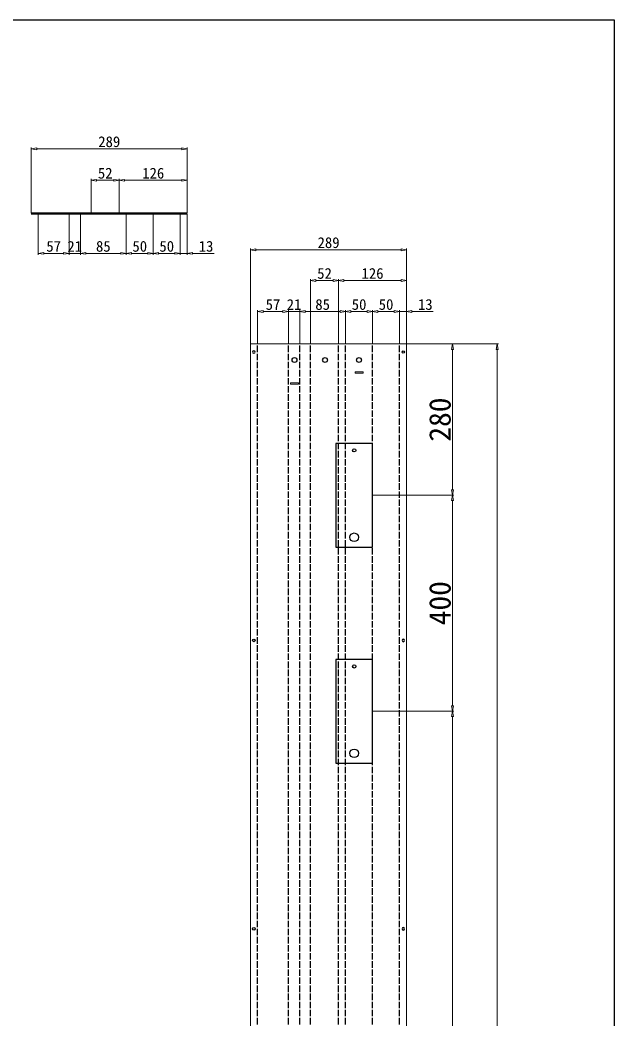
# Model space of a CAD drawing. Header units: millimetres. Extents: x -5145 to -179, y -6707 to -2962.
# Drawn here: x -4146 to -3045, y -4812 to -2962 of the extents above; entities that cross this region are included whole.
import ezdxf

# ---------------------------------------------------------------- set-up
doc = ezdxf.new("R2010")
doc.units = ezdxf.units.MM
doc.linetypes.add('ACAD_ISO02W100', pattern=[15, 12, -3])
for name, color, linetype in [('Cutting', 7, 'Continuous'), ('标注层', 7, 'Continuous'), ('绘图层', 7, 'Continuous')]:
    doc.layers.add(name, color=color, linetype=linetype)
doc.styles.get("Standard").update_dxf_attribs({"font": ''})
doc.styles.add('宋体', font='')
doc.styles.get('Standard').set_extended_font_data('SimSun')
doc.styles.get('宋体').set_extended_font_data('SimSun')
doc.dimstyles.new('ISO-25$0', dxfattribs={"dimtxt": 20, "dimasz": 10, "dimexe": 2.5, "dimexo": 0, "dimgap": 3.049991, "dimtad": 1, "dimdec": 1, "dimrnd": 0.001, "dimdsep": 46, "dimtxsty": 'Standard', "dimblk": 'CLOSEDBLANK', "dimcen": 0, "dimclrd": 4, "dimclre": 4, "dimclrt": 4, "dimazin": 3, "dimtm": 1e-09, "dimtfac": 0.707107, "dimtdec": 1, "dimtmove": 0, "dimatfit": 0, "dimldrblk": 'CLOSEDBLANK', "dimfxl": 1, "dimfrac": 2, "dimtolj": 1, "dimlwd": 9, "dimlwe": 9, "dimarcsym": 0})

# ---------------------------------------------------------------- blocks, each defined once
blk = doc.blocks.new('_ClosedBlank')
at = {"color": 0, "linetype": 'ByBlock', "lineweight": -2}
for p, q in [((-1, 0.17), (0, 0)), ((-1, 0.17), (-1, -0.17)), ((0, 0), (-1, -0.17))]:
    blk.add_line(p, q, dxfattribs=at)
blk = doc.blocks.new('*D47')
at = {"layer": 'Defpoints', "color": 0, "transparency": 16777216}
for p in [(-3836.1, -3200.5), (-4125.1, -3319.7), (-3836.1, -3319.7)]:
    blk.add_point(p, dxfattribs=at)
at = {"layer": '绘图层', "color": 4, "lineweight": 9, "transparency": 16777216}
for p, q in [((-4125.1, -3319.7), (-4125.1, -3198)), ((-3836.1, -3319.7), (-3836.1, -3198)), ((-4115.1, -3200.5), (-3846.1, -3200.5))]:
    blk.add_line(p, q, dxfattribs=at)
at = {"layer": '绘图层', "color": 4, "lineweight": 9, "transparency": 16777216, "xscale": 10, "yscale": 10, "zscale": 10, "rotation": 180}
blk.add_blockref('_ClosedBlank', (-4125.1, -3200.5), dxfattribs=at)
at = {"layer": '绘图层', "color": 4, "lineweight": 9, "transparency": 16777216, "xscale": 10, "yscale": 10, "zscale": 10}
blk.add_blockref('_ClosedBlank', (-3836.1, -3200.5), dxfattribs=at)
at = {"layer": '绘图层', "color": 7, "transparency": 16777216, "insert": (-3980.6, -3187.5), "char_height": 20, "attachment_point": 5}
blk.add_mtext('\\A1;289', dxfattribs=at)
blk = doc.blocks.new('*D48')
at = {"layer": 'Defpoints', "color": 0, "transparency": 16777216}
for p in [(-3836.1, -3258.8), (-3962.1, -3320.7), (-3836.1, -3319.7)]:
    blk.add_point(p, dxfattribs=at)
at = {"layer": '绘图层', "color": 4, "lineweight": 9, "transparency": 16777216}
for p, q in [((-3962.1, -3320.7), (-3962.1, -3256.3)), ((-3952.1, -3258.8), (-3846.1, -3258.8)), ((-3836.1, -3319.7), (-3836.1, -3256.3))]:
    blk.add_line(p, q, dxfattribs=at)
at = {"layer": '绘图层', "color": 4, "lineweight": 9, "transparency": 16777216, "xscale": 10, "yscale": 10, "zscale": 10, "rotation": 180}
blk.add_blockref('_ClosedBlank', (-3962.1, -3258.8), dxfattribs=at)
at = {"layer": '绘图层', "color": 4, "lineweight": 9, "transparency": 16777216, "xscale": 10, "yscale": 10, "zscale": 10}
blk.add_blockref('_ClosedBlank', (-3836.1, -3258.8), dxfattribs=at)
at = {"layer": '绘图层', "color": 7, "transparency": 16777216, "insert": (-3899.1, -3245.8), "char_height": 20, "attachment_point": 5}
blk.add_mtext('\\A1;126', dxfattribs=at)
blk = doc.blocks.new('*D49')
at = {"layer": 'Defpoints', "color": 0, "transparency": 16777216}
for p in [(-4014.1, -3258.8), (-4014.1, -3320.7), (-3962.1, -3320.7)]:
    blk.add_point(p, dxfattribs=at)
at = {"layer": '绘图层', "color": 4, "lineweight": 9, "transparency": 16777216}
for p, q in [((-4014.1, -3320.7), (-4014.1, -3256.3)), ((-3972.1, -3258.8), (-4004.1, -3258.8)), ((-3962.1, -3320.7), (-3962.1, -3256.3))]:
    blk.add_line(p, q, dxfattribs=at)
at = {"layer": '绘图层', "color": 4, "lineweight": 9, "transparency": 16777216, "xscale": 10, "yscale": 10, "zscale": 10, "rotation": 180}
blk.add_blockref('_ClosedBlank', (-4014.1, -3258.8), dxfattribs=at)
at = {"layer": '绘图层', "color": 4, "lineweight": 9, "transparency": 16777216, "xscale": 10, "yscale": 10, "zscale": 10}
blk.add_blockref('_ClosedBlank', (-3962.1, -3258.8), dxfattribs=at)
at = {"layer": '绘图层', "color": 7, "transparency": 16777216, "insert": (-3988.1, -3245.8), "char_height": 20, "attachment_point": 5}
blk.add_mtext('\\A1;52', dxfattribs=at)
blk = doc.blocks.new('*D50')
at = {"layer": 'Defpoints', "color": 0, "transparency": 16777216}
for p in [(-3849.1, -3320.7), (-3836.1, -3321.7), (-3836.1, -3394.2)]:
    blk.add_point(p, dxfattribs=at)
at = {"layer": '绘图层', "color": 4, "lineweight": 9, "transparency": 16777216}
for p, q in [((-3849.1, -3320.7), (-3849.1, -3396.7)), ((-3836.1, -3321.7), (-3836.1, -3396.7)), ((-3859.1, -3394.2), (-3869.1, -3394.2)), ((-3849.1, -3394.2), (-3836.1, -3394.2)), ((-3826.1, -3394.2), (-3786.4, -3394.2))]:
    blk.add_line(p, q, dxfattribs=at)
at = {"layer": '绘图层', "color": 4, "lineweight": 9, "transparency": 16777216, "xscale": 10, "yscale": 10, "zscale": 10}
blk.add_blockref('_ClosedBlank', (-3849.1, -3394.2), dxfattribs=at)
at = {"layer": '绘图层', "color": 4, "lineweight": 9, "transparency": 16777216, "xscale": 10, "yscale": 10, "zscale": 10, "rotation": 180}
blk.add_blockref('_ClosedBlank', (-3836.1, -3394.2), dxfattribs=at)
at = {"layer": '绘图层', "color": 7, "transparency": 16777216, "insert": (-3801.2, -3381.2), "char_height": 20, "attachment_point": 5}
blk.add_mtext('\\A1;13', dxfattribs=at)
blk = doc.blocks.new('*D51')
at = {"layer": 'Defpoints', "color": 0, "transparency": 16777216}
for p in [(-3899.1, -3320.7), (-3849.1, -3320.7), (-3899.1, -3394.2)]:
    blk.add_point(p, dxfattribs=at)
at = {"layer": '绘图层', "color": 4, "lineweight": 9, "transparency": 16777216}
for p, q in [((-3899.1, -3320.7), (-3899.1, -3396.7)), ((-3849.1, -3320.7), (-3849.1, -3396.7)), ((-3859.1, -3394.2), (-3889.1, -3394.2))]:
    blk.add_line(p, q, dxfattribs=at)
at = {"layer": '绘图层', "color": 4, "lineweight": 9, "transparency": 16777216, "xscale": 10, "yscale": 10, "zscale": 10, "rotation": 180}
blk.add_blockref('_ClosedBlank', (-3899.1, -3394.2), dxfattribs=at)
at = {"layer": '绘图层', "color": 4, "lineweight": 9, "transparency": 16777216, "xscale": 10, "yscale": 10, "zscale": 10}
blk.add_blockref('_ClosedBlank', (-3849.1, -3394.2), dxfattribs=at)
at = {"layer": '绘图层', "color": 7, "transparency": 16777216, "insert": (-3874.1, -3381.2), "char_height": 20, "attachment_point": 5}
blk.add_mtext('\\A1;50', dxfattribs=at)
blk = doc.blocks.new('*D52')
at = {"layer": 'Defpoints', "color": 0, "transparency": 16777216}
for p in [(-3949.1, -3320.7), (-3899.1, -3320.7), (-3949.1, -3394.2)]:
    blk.add_point(p, dxfattribs=at)
at = {"layer": '绘图层', "color": 4, "lineweight": 9, "transparency": 16777216}
for p, q in [((-3949.1, -3320.7), (-3949.1, -3396.7)), ((-3899.1, -3320.7), (-3899.1, -3396.7)), ((-3909.1, -3394.2), (-3939.1, -3394.2))]:
    blk.add_line(p, q, dxfattribs=at)
at = {"layer": '绘图层', "color": 4, "lineweight": 9, "transparency": 16777216, "xscale": 10, "yscale": 10, "zscale": 10, "rotation": 180}
blk.add_blockref('_ClosedBlank', (-3949.1, -3394.2), dxfattribs=at)
at = {"layer": '绘图层', "color": 4, "lineweight": 9, "transparency": 16777216, "xscale": 10, "yscale": 10, "zscale": 10}
blk.add_blockref('_ClosedBlank', (-3899.1, -3394.2), dxfattribs=at)
at = {"layer": '绘图层', "color": 7, "transparency": 16777216, "insert": (-3924.1, -3381.2), "char_height": 20, "attachment_point": 5}
blk.add_mtext('\\A1;50', dxfattribs=at)
blk = doc.blocks.new('*D53')
at = {"layer": 'Defpoints', "color": 0, "transparency": 16777216}
for p in [(-4034.1, -3320.7), (-3949.1, -3320.7), (-4034.1, -3394.2)]:
    blk.add_point(p, dxfattribs=at)
at = {"layer": '绘图层', "color": 4, "lineweight": 9, "transparency": 16777216}
for p, q in [((-4034.1, -3320.7), (-4034.1, -3396.7)), ((-3949.1, -3320.7), (-3949.1, -3396.7)), ((-3959.1, -3394.2), (-4024.1, -3394.2))]:
    blk.add_line(p, q, dxfattribs=at)
at = {"layer": '绘图层', "color": 4, "lineweight": 9, "transparency": 16777216, "xscale": 10, "yscale": 10, "zscale": 10, "rotation": 180}
blk.add_blockref('_ClosedBlank', (-4034.1, -3394.2), dxfattribs=at)
at = {"layer": '绘图层', "color": 4, "lineweight": 9, "transparency": 16777216, "xscale": 10, "yscale": 10, "zscale": 10}
blk.add_blockref('_ClosedBlank', (-3949.1, -3394.2), dxfattribs=at)
at = {"layer": '绘图层', "color": 7, "transparency": 16777216, "insert": (-3991.6, -3381.2), "char_height": 20, "attachment_point": 5}
blk.add_mtext('\\A1;85', dxfattribs=at)
blk = doc.blocks.new('*D54')
at = {"layer": 'Defpoints', "color": 0, "transparency": 16777216}
for p in [(-4055.1, -3320.7), (-4034.1, -3320.7), (-4055.1, -3394.2)]:
    blk.add_point(p, dxfattribs=at)
at = {"layer": '绘图层', "color": 4, "lineweight": 9, "transparency": 16777216}
for p, q in [((-4055.1, -3320.7), (-4055.1, -3396.7)), ((-4034.1, -3320.7), (-4034.1, -3396.7)), ((-4065.1, -3394.2), (-4075.1, -3394.2)), ((-4034.1, -3394.2), (-4055.1, -3394.2)), ((-4024.1, -3394.2), (-4014.1, -3394.2))]:
    blk.add_line(p, q, dxfattribs=at)
at = {"layer": '绘图层', "color": 4, "lineweight": 9, "transparency": 16777216, "xscale": 10, "yscale": 10, "zscale": 10}
blk.add_blockref('_ClosedBlank', (-4055.1, -3394.2), dxfattribs=at)
at = {"layer": '绘图层', "color": 4, "lineweight": 9, "transparency": 16777216, "xscale": 10, "yscale": 10, "zscale": 10, "rotation": 180}
blk.add_blockref('_ClosedBlank', (-4034.1, -3394.2), dxfattribs=at)
at = {"layer": '绘图层', "color": 7, "transparency": 16777216, "insert": (-4044.6, -3381.2), "char_height": 20, "attachment_point": 5}
blk.add_mtext('\\A1;21', dxfattribs=at)
blk = doc.blocks.new('*D55')
at = {"layer": 'Defpoints', "color": 0, "transparency": 16777216}
for p in [(-4112.1, -3320.7), (-4055.1, -3320.7), (-4112.1, -3394.2)]:
    blk.add_point(p, dxfattribs=at)
at = {"layer": '绘图层', "color": 4, "lineweight": 9, "transparency": 16777216}
for p, q in [((-4112.1, -3320.7), (-4112.1, -3396.7)), ((-4055.1, -3320.7), (-4055.1, -3396.7)), ((-4065.1, -3394.2), (-4102.1, -3394.2))]:
    blk.add_line(p, q, dxfattribs=at)
at = {"layer": '绘图层', "color": 4, "lineweight": 9, "transparency": 16777216, "xscale": 10, "yscale": 10, "zscale": 10, "rotation": 180}
blk.add_blockref('_ClosedBlank', (-4112.1, -3394.2), dxfattribs=at)
at = {"layer": '绘图层', "color": 4, "lineweight": 9, "transparency": 16777216, "xscale": 10, "yscale": 10, "zscale": 10}
blk.add_blockref('_ClosedBlank', (-4055.1, -3394.2), dxfattribs=at)
at = {"layer": '绘图层', "color": 7, "transparency": 16777216, "insert": (-4083.6, -3381.2), "char_height": 20, "attachment_point": 5}
blk.add_mtext('\\A1;57', dxfattribs=at)
blk = doc.blocks.new('GK1')
blk.add_circle((0, 0), 2.25)
blk = doc.blocks.new('*D36')
at = {"layer": 'Defpoints', "color": 0, "transparency": 16777216}
for p in [(-3429.7, -3561.9), (-3429.7, -6261.9), (-3261.9, -6261.9)]:
    blk.add_point(p, dxfattribs=at)
at = {"layer": '标注层', "color": 4, "lineweight": 9, "transparency": 16777216}
for p, q in [((-3429.7, -3561.9), (-3259.4, -3561.9)), ((-3261.9, -3571.9), (-3261.9, -6251.9)), ((-3429.7, -6261.9), (-3259.4, -6261.9))]:
    blk.add_line(p, q, dxfattribs=at)
at = {"layer": '标注层', "color": 4, "lineweight": 9, "transparency": 16777216, "xscale": 10, "yscale": 10, "zscale": 10}
for p, rotation in [((-3261.9, -3561.9), 90), ((-3261.9, -6261.9), 270)]:
    blk.add_blockref('_ClosedBlank', p, dxfattribs=dict(at, rotation=rotation))
at = {"layer": '标注层', "color": 7, "transparency": 16777216, "insert": (-3284.9, -4911.9), "char_height": 40, "attachment_point": 5, "rotation": 90, "style": '宋体'}
blk.add_mtext('\\A1;2700', dxfattribs=at)
blk = doc.blocks.new('*D37')
at = {"layer": 'Defpoints', "color": 0, "transparency": 16777216}
for p in [(-3718.7, -3387.5), (-3718.7, -3561.9), (-3429.7, -3561.9)]:
    blk.add_point(p, dxfattribs=at)
at = {"layer": '标注层', "color": 4, "lineweight": 9, "transparency": 16777216}
for p, q in [((-3718.7, -3561.9), (-3718.7, -3385)), ((-3429.7, -3561.9), (-3429.7, -3385)), ((-3439.7, -3387.5), (-3708.7, -3387.5))]:
    blk.add_line(p, q, dxfattribs=at)
at = {"layer": '标注层', "color": 4, "lineweight": 9, "transparency": 16777216, "xscale": 10, "yscale": 10, "zscale": 10, "rotation": 180}
blk.add_blockref('_ClosedBlank', (-3718.7, -3387.5), dxfattribs=at)
at = {"layer": '标注层', "color": 4, "lineweight": 9, "transparency": 16777216, "xscale": 10, "yscale": 10, "zscale": 10}
blk.add_blockref('_ClosedBlank', (-3429.7, -3387.5), dxfattribs=at)
at = {"layer": '标注层', "color": 7, "transparency": 16777216, "insert": (-3574.2, -3374.4), "char_height": 20, "attachment_point": 5}
blk.add_mtext('\\A1;289', dxfattribs=at)
blk = doc.blocks.new('*D95')
at = {"layer": 'Defpoints', "color": 0, "transparency": 16777216}
for p in [(-3555.7, -3444.4), (-3555.7, -3561.9), (-3429.7, -3561.9)]:
    blk.add_point(p, dxfattribs=at)
at = {"layer": '标注层', "color": 4, "lineweight": 9, "transparency": 16777216}
for p, q in [((-3555.7, -3561.9), (-3555.7, -3441.9)), ((-3439.7, -3444.4), (-3545.7, -3444.4)), ((-3429.7, -3561.9), (-3429.7, -3441.9))]:
    blk.add_line(p, q, dxfattribs=at)
at = {"layer": '标注层', "color": 4, "lineweight": 9, "transparency": 16777216, "xscale": 10, "yscale": 10, "zscale": 10, "rotation": 180}
blk.add_blockref('_ClosedBlank', (-3555.7, -3444.4), dxfattribs=at)
at = {"layer": '标注层', "color": 4, "lineweight": 9, "transparency": 16777216, "xscale": 10, "yscale": 10, "zscale": 10}
blk.add_blockref('_ClosedBlank', (-3429.7, -3444.4), dxfattribs=at)
at = {"layer": '标注层', "color": 7, "transparency": 16777216, "insert": (-3492.7, -3431.4), "char_height": 20, "attachment_point": 5}
blk.add_mtext('\\A1;126', dxfattribs=at)
blk = doc.blocks.new('*D96')
at = {"layer": 'Defpoints', "color": 0, "transparency": 16777216}
for p in [(-3607.7, -3444.4), (-3607.7, -3561.9), (-3555.7, -3561.9)]:
    blk.add_point(p, dxfattribs=at)
at = {"layer": '标注层', "color": 4, "lineweight": 9, "transparency": 16777216}
for p, q in [((-3607.7, -3561.9), (-3607.7, -3441.9)), ((-3565.7, -3444.4), (-3597.7, -3444.4)), ((-3555.7, -3561.9), (-3555.7, -3441.9))]:
    blk.add_line(p, q, dxfattribs=at)
at = {"layer": '标注层', "color": 4, "lineweight": 9, "transparency": 16777216, "xscale": 10, "yscale": 10, "zscale": 10, "rotation": 180}
blk.add_blockref('_ClosedBlank', (-3607.7, -3444.4), dxfattribs=at)
at = {"layer": '标注层', "color": 4, "lineweight": 9, "transparency": 16777216, "xscale": 10, "yscale": 10, "zscale": 10}
blk.add_blockref('_ClosedBlank', (-3555.7, -3444.4), dxfattribs=at)
at = {"layer": '标注层', "color": 7, "transparency": 16777216, "insert": (-3581.7, -3431.4), "char_height": 20, "attachment_point": 5}
blk.add_mtext('\\A1;52', dxfattribs=at)
blk = doc.blocks.new('*D97')
at = {"layer": 'Defpoints', "color": 0, "transparency": 16777216}
for p in [(-3429.7, -3501.9), (-3442.7, -3561.9), (-3429.7, -3561.9)]:
    blk.add_point(p, dxfattribs=at)
at = {"layer": '标注层', "color": 4, "lineweight": 9, "transparency": 16777216}
for p, q in [((-3452.7, -3501.9), (-3462.7, -3501.9)), ((-3442.7, -3561.9), (-3442.7, -3499.4)), ((-3442.7, -3501.9), (-3429.7, -3501.9)), ((-3429.7, -3561.9), (-3429.7, -3499.4)), ((-3419.7, -3501.9), (-3380.1, -3501.9))]:
    blk.add_line(p, q, dxfattribs=at)
at = {"layer": '标注层', "color": 4, "lineweight": 9, "transparency": 16777216, "xscale": 10, "yscale": 10, "zscale": 10}
blk.add_blockref('_ClosedBlank', (-3442.7, -3501.9), dxfattribs=at)
at = {"layer": '标注层', "color": 4, "lineweight": 9, "transparency": 16777216, "xscale": 10, "yscale": 10, "zscale": 10, "rotation": 180}
blk.add_blockref('_ClosedBlank', (-3429.7, -3501.9), dxfattribs=at)
at = {"layer": '标注层', "color": 7, "transparency": 16777216, "insert": (-3394.9, -3488.9), "char_height": 20, "attachment_point": 5}
blk.add_mtext('\\A1;13', dxfattribs=at)
blk = doc.blocks.new('*D98')
at = {"layer": 'Defpoints', "color": 0, "transparency": 16777216}
for p in [(-3492.7, -3501.9), (-3492.7, -3561.9), (-3442.7, -3561.9)]:
    blk.add_point(p, dxfattribs=at)
at = {"layer": '标注层', "color": 4, "lineweight": 9, "transparency": 16777216}
for p, q in [((-3492.7, -3561.9), (-3492.7, -3499.4)), ((-3452.7, -3501.9), (-3482.7, -3501.9)), ((-3442.7, -3561.9), (-3442.7, -3499.4))]:
    blk.add_line(p, q, dxfattribs=at)
at = {"layer": '标注层', "color": 4, "lineweight": 9, "transparency": 16777216, "xscale": 10, "yscale": 10, "zscale": 10, "rotation": 180}
blk.add_blockref('_ClosedBlank', (-3492.7, -3501.9), dxfattribs=at)
at = {"layer": '标注层', "color": 4, "lineweight": 9, "transparency": 16777216, "xscale": 10, "yscale": 10, "zscale": 10}
blk.add_blockref('_ClosedBlank', (-3442.7, -3501.9), dxfattribs=at)
at = {"layer": '标注层', "color": 7, "transparency": 16777216, "insert": (-3467.7, -3488.9), "char_height": 20, "attachment_point": 5}
blk.add_mtext('\\A1;50', dxfattribs=at)
blk = doc.blocks.new('*D68')
at = {"layer": 'Defpoints', "color": 0, "transparency": 16777216}
for p in [(-3542.7, -3501.9), (-3542.7, -3561.9), (-3492.7, -3561.9)]:
    blk.add_point(p, dxfattribs=at)
at = {"layer": '标注层', "color": 4, "lineweight": 9, "transparency": 16777216}
for p, q in [((-3542.7, -3561.9), (-3542.7, -3499.4)), ((-3502.7, -3501.9), (-3532.7, -3501.9)), ((-3492.7, -3561.9), (-3492.7, -3499.4))]:
    blk.add_line(p, q, dxfattribs=at)
at = {"layer": '标注层', "color": 4, "lineweight": 9, "transparency": 16777216, "xscale": 10, "yscale": 10, "zscale": 10, "rotation": 180}
blk.add_blockref('_ClosedBlank', (-3542.7, -3501.9), dxfattribs=at)
at = {"layer": '标注层', "color": 4, "lineweight": 9, "transparency": 16777216, "xscale": 10, "yscale": 10, "zscale": 10}
blk.add_blockref('_ClosedBlank', (-3492.7, -3501.9), dxfattribs=at)
at = {"layer": '标注层', "color": 7, "transparency": 16777216, "insert": (-3517.7, -3488.9), "char_height": 20, "attachment_point": 5}
blk.add_mtext('\\A1;50', dxfattribs=at)
blk = doc.blocks.new('*D69')
at = {"layer": 'Defpoints', "color": 0, "transparency": 16777216}
for p in [(-3627.7, -3501.9), (-3627.7, -3561.9), (-3542.7, -3561.9)]:
    blk.add_point(p, dxfattribs=at)
at = {"layer": '标注层', "color": 4, "lineweight": 9, "transparency": 16777216}
for p, q in [((-3627.7, -3561.9), (-3627.7, -3499.4)), ((-3552.7, -3501.9), (-3617.7, -3501.9)), ((-3542.7, -3561.9), (-3542.7, -3499.4))]:
    blk.add_line(p, q, dxfattribs=at)
at = {"layer": '标注层', "color": 4, "lineweight": 9, "transparency": 16777216, "xscale": 10, "yscale": 10, "zscale": 10, "rotation": 180}
blk.add_blockref('_ClosedBlank', (-3627.7, -3501.9), dxfattribs=at)
at = {"layer": '标注层', "color": 4, "lineweight": 9, "transparency": 16777216, "xscale": 10, "yscale": 10, "zscale": 10}
blk.add_blockref('_ClosedBlank', (-3542.7, -3501.9), dxfattribs=at)
at = {"layer": '标注层', "color": 7, "transparency": 16777216, "insert": (-3585.2, -3488.9), "char_height": 20, "attachment_point": 5}
blk.add_mtext('\\A1;85', dxfattribs=at)
blk = doc.blocks.new('*D70')
at = {"layer": 'Defpoints', "color": 0, "transparency": 16777216}
for p in [(-3648.7, -3501.9), (-3648.7, -3561.9), (-3627.7, -3561.9)]:
    blk.add_point(p, dxfattribs=at)
at = {"layer": '标注层', "color": 4, "lineweight": 9, "transparency": 16777216}
for p, q in [((-3658.7, -3501.9), (-3668.7, -3501.9)), ((-3648.7, -3561.9), (-3648.7, -3499.4)), ((-3627.7, -3501.9), (-3648.7, -3501.9)), ((-3627.7, -3561.9), (-3627.7, -3499.4)), ((-3617.7, -3501.9), (-3607.7, -3501.9))]:
    blk.add_line(p, q, dxfattribs=at)
at = {"layer": '标注层', "color": 4, "lineweight": 9, "transparency": 16777216, "xscale": 10, "yscale": 10, "zscale": 10}
blk.add_blockref('_ClosedBlank', (-3648.7, -3501.9), dxfattribs=at)
at = {"layer": '标注层', "color": 4, "lineweight": 9, "transparency": 16777216, "xscale": 10, "yscale": 10, "zscale": 10, "rotation": 180}
blk.add_blockref('_ClosedBlank', (-3627.7, -3501.9), dxfattribs=at)
at = {"layer": '标注层', "color": 7, "transparency": 16777216, "insert": (-3638.2, -3488.9), "char_height": 20, "attachment_point": 5}
blk.add_mtext('\\A1;21', dxfattribs=at)
blk = doc.blocks.new('*D71')
at = {"layer": 'Defpoints', "color": 0, "transparency": 16777216}
for p in [(-3705.7, -3501.9), (-3705.7, -3561.9), (-3648.7, -3561.9)]:
    blk.add_point(p, dxfattribs=at)
at = {"layer": '标注层', "color": 4, "lineweight": 9, "transparency": 16777216}
for p, q in [((-3705.7, -3561.9), (-3705.7, -3499.4)), ((-3658.7, -3501.9), (-3695.7, -3501.9)), ((-3648.7, -3561.9), (-3648.7, -3499.4))]:
    blk.add_line(p, q, dxfattribs=at)
at = {"layer": '标注层', "color": 4, "lineweight": 9, "transparency": 16777216, "xscale": 10, "yscale": 10, "zscale": 10, "rotation": 180}
blk.add_blockref('_ClosedBlank', (-3705.7, -3501.9), dxfattribs=at)
at = {"layer": '标注层', "color": 4, "lineweight": 9, "transparency": 16777216, "xscale": 10, "yscale": 10, "zscale": 10}
blk.add_blockref('_ClosedBlank', (-3648.7, -3501.9), dxfattribs=at)
at = {"layer": '标注层', "color": 7, "transparency": 16777216, "insert": (-3677.2, -3488.9), "char_height": 20, "attachment_point": 5}
blk.add_mtext('\\A1;57', dxfattribs=at)
blk = doc.blocks.new('*D72')
at = {"layer": 'Defpoints', "color": 0, "transparency": 16777216}
for p in [(-3429.7, -3561.9), (-3492.7, -3841.9), (-3344.6, -3841.9)]:
    blk.add_point(p, dxfattribs=at)
at = {"layer": '标注层', "color": 4, "lineweight": 9, "transparency": 16777216}
for p, q in [((-3429.7, -3561.9), (-3342.1, -3561.9)), ((-3344.6, -3571.9), (-3344.6, -3831.9)), ((-3492.7, -3841.9), (-3342.1, -3841.9))]:
    blk.add_line(p, q, dxfattribs=at)
at = {"layer": '标注层', "color": 4, "lineweight": 9, "transparency": 16777216, "xscale": 10, "yscale": 10, "zscale": 10}
for p, rotation in [((-3344.6, -3561.9), 90), ((-3344.6, -3841.9), 270)]:
    blk.add_blockref('_ClosedBlank', p, dxfattribs=dict(at, rotation=rotation))
at = {"layer": '标注层', "color": 7, "transparency": 16777216, "insert": (-3367.6, -3701.9), "char_height": 40, "attachment_point": 5, "rotation": 90}
blk.add_mtext('\\A1;280', dxfattribs=at)
blk = doc.blocks.new('*D73')
at = {"layer": 'Defpoints', "color": 0, "transparency": 16777216}
for p in [(-3492.7, -3841.9), (-3492.7, -4241.9), (-3344.6, -4241.9)]:
    blk.add_point(p, dxfattribs=at)
at = {"layer": '标注层', "color": 4, "lineweight": 9, "transparency": 16777216}
for p, q in [((-3492.7, -3841.9), (-3342.1, -3841.9)), ((-3344.6, -3851.9), (-3344.6, -4231.9)), ((-3492.7, -4241.9), (-3342.1, -4241.9))]:
    blk.add_line(p, q, dxfattribs=at)
at = {"layer": '标注层', "color": 4, "lineweight": 9, "transparency": 16777216, "xscale": 10, "yscale": 10, "zscale": 10}
for p, rotation in [((-3344.6, -3841.9), 90), ((-3344.6, -4241.9), 270)]:
    blk.add_blockref('_ClosedBlank', p, dxfattribs=dict(at, rotation=rotation))
at = {"layer": '标注层', "color": 7, "transparency": 16777216, "insert": (-3367.6, -4041.9), "char_height": 40, "attachment_point": 5, "rotation": 90}
blk.add_mtext('\\A1;400', dxfattribs=at)
blk = doc.blocks.new('*D23')
at = {"layer": 'Defpoints', "color": 0, "transparency": 16777216}
for p in [(-3492.7, -4241.9), (-3344.6, -4241.9), (-3492.7, -5981.9)]:
    blk.add_point(p, dxfattribs=at)
at = {"layer": '标注层', "color": 4, "lineweight": 9, "transparency": 16777216}
for p, q in [((-3492.7, -4241.9), (-3342.1, -4241.9)), ((-3344.6, -5971.9), (-3344.6, -4251.9)), ((-3492.7, -5981.9), (-3342.1, -5981.9))]:
    blk.add_line(p, q, dxfattribs=at)
at = {"layer": '标注层', "color": 4, "lineweight": 9, "transparency": 16777216, "xscale": 10, "yscale": 10, "zscale": 10}
for p, rotation in [((-3344.6, -4241.9), 90), ((-3344.6, -5981.9), 270)]:
    blk.add_blockref('_ClosedBlank', p, dxfattribs=dict(at, rotation=rotation))
at = {"layer": '标注层', "color": 7, "transparency": 16777216, "insert": (-3367.6, -5111.9), "char_height": 40, "attachment_point": 5, "rotation": 90}
blk.add_mtext('\\A1;1740', dxfattribs=at)

msp = doc.modelspace()

# ---------------------------------------------------------------- linework, layer by layer
at = {"color": 7, "linetype": 'Continuous', "lineweight": 15}
for p, q in [((-3718.73, -6261.94), (-3718.73, -3561.94)), ((-3429.73, -3561.94), (-3718.73, -3561.94)), ((-3429.73, -6261.94), (-3429.73, -3561.94)), ((-3510.23, -3613.64), (-3525.23, -3613.64)), ((-3525.23, -3613.64), (-3525.23, -3616.14)), ((-3525.23, -3616.14), (-3510.23, -3616.14)), ((-3510.23, -3616.14), (-3510.23, -3613.64)), ((-3644.73, -3633.64), (-3629.73, -3633.64)), ((-3644.73, -3636.14), (-3644.73, -3633.64)), ((-3629.73, -3636.14), (-3644.73, -3636.14)), ((-3629.73, -3633.64), (-3629.73, -3636.14))]:
    msp.add_line(p, q, dxfattribs=at)
at = {"layer": '标注层', "color": 5, "linetype": 'ACAD_ISO02W100'}
for p, q in [((-3705.73, -6261.94), (-3705.73, -3561.94)), ((-3648.73, -6261.94), (-3648.73, -3561.94)), ((-3627.73, -6261.94), (-3627.73, -3561.94)), ((-3542.73, -6261.94), (-3542.73, -3561.94)), ((-3492.73, -6261.94), (-3492.73, -3561.94)), ((-3442.73, -6261.94), (-3442.73, -3561.94))]:
    msp.add_line(p, q, dxfattribs=at)
at = {"layer": '标注层', "color": 6, "linetype": 'ACAD_ISO02W100'}
for p, q in [((-3607.73, -6261.94), (-3607.73, -3561.94)), ((-3555.73, -6261.94), (-3555.73, -3561.94))]:
    msp.add_line(p, q, dxfattribs=at)
at = {"layer": '绘图层'}
for p, q in [((-4111.07, -3319.67), (-4125.07, -3319.67)), ((-4113.07, -3321.67), (-4125.07, -3321.67)), ((-4054.07, -3319.67), (-4113.07, -3319.67)), ((-4056.07, -3321.67), (-4111.07, -3321.67)), ((-4033.07, -3319.67), (-4056.07, -3319.67)), ((-4035.07, -3321.67), (-4054.07, -3321.67)), ((-4015.07, -3319.67), (-4035.07, -3319.67)), ((-4013.07, -3321.67), (-4033.07, -3321.67)), ((-3961.07, -3321.67), (-4015.07, -3321.67)), ((-3963.07, -3319.67), (-4013.07, -3319.67)), ((-3950.07, -3321.67), (-3963.07, -3321.67)), ((-3948.07, -3319.67), (-3961.07, -3319.67)), ((-3898.07, -3319.67), (-3950.07, -3319.67)), ((-3900.07, -3321.67), (-3948.07, -3321.67)), ((-3848.07, -3319.67), (-3900.07, -3319.67)), ((-3850.07, -3321.67), (-3898.07, -3321.67)), ((-3836.07, -3319.67), (-3850.07, -3319.67)), ((-3836.07, -3321.67), (-3848.07, -3321.67))]:
    msp.add_line(p, q, dxfattribs=at)
at = {"layer": '绘图层', "color": 6}
for p, q in [((-4112.07, -3320.67), (-4125.07, -3320.67)), ((-4055.07, -3320.67), (-4112.07, -3320.67)), ((-4034.07, -3320.67), (-4055.07, -3320.67)), ((-4014.07, -3320.67), (-4034.07, -3320.67)), ((-3962.07, -3320.67), (-4014.07, -3320.67)), ((-3949.07, -3320.67), (-3962.07, -3320.67)), ((-3899.07, -3320.67), (-3949.07, -3320.67)), ((-3849.07, -3320.67), (-3899.07, -3320.67)), ((-3836.07, -3320.67), (-3849.07, -3320.67))]:
    msp.add_line(p, q, dxfattribs=at)
at = {"layer": '绘图层', "color": 5}
msp.add_lwpolyline([(-5145.23, -2961.94), (-3045.23, -2961.94), (-3045.23, -6661.94), (-5145.23, -6661.94)], close=True, dxfattribs=at)
at = {"layer": '绘图层', "color": 1}
for points in [[(-3492.73, -3745.94), (-3560.73, -3745.94), (-3560.73, -3937.94), (-3492.73, -3937.94)], [(-3492.73, -4145.94), (-3560.73, -4145.94), (-3560.73, -4337.94), (-3492.73, -4337.94)]]:
    msp.add_lwpolyline(points, close=True, dxfattribs=at)
at = {"layer": '绘图层'}
for centre, radius in [((-3637.23, -3591.64), 4.5), ((-3580.73, -3591.64), 4.5), ((-3517.73, -3591.64), 4.5), ((-3526.73, -3758.94), 3), ((-3526.73, -3919.94), 8), ((-3526.73, -4158.94), 3), ((-3526.73, -4319.94), 8)]:
    msp.add_circle(centre, radius, dxfattribs=at)

# ---------------------------------------------------------------- block references
at = {"layer": 'Cutting', "xscale": -1}
msp.add_blockref('GK1', (-3712.73, -3576.94), dxfattribs=at)
at = {"layer": 'Cutting'}
msp.add_blockref('GK1', (-3435.73, -3576.94), dxfattribs=at)
at = {"layer": 'Cutting', "rotation": 180}
for p in [(-3712.73, -4110.94), (-3712.73, -4644.94)]:
    msp.add_blockref('GK1', p, dxfattribs=at)
at = {"layer": 'Cutting', "xscale": -1, "rotation": 180}
for p in [(-3435.73, -4110.94), (-3435.73, -4644.94)]:
    msp.add_blockref('GK1', p, dxfattribs=at)

# ---------------------------------------------------------------- dimensions: what is measured, and where the dimension line sits
at = {"layer": '标注层'}
for base, p1, p2, angle, override, picture, middle in [((-3718.73, -3387.45), (-3429.73, -3561.94), (-3718.73, -3561.94), 180, {"dimclrt": 7}, '*D37', (-3574.23, -3374.4)), ((-3607.73, -3444.41), (-3555.73, -3561.94), (-3607.73, -3561.94), 180, {"dimclrt": 7}, '*D96', (-3581.73, -3431.36)), ((-3555.73, -3444.41), (-3429.73, -3561.94), (-3555.73, -3561.94), 180, {"dimclrt": 7}, '*D95', (-3492.73, -3431.36)), ((-3705.73, -3501.92), (-3648.73, -3561.94), (-3705.73, -3561.94), 180, {"dimclrt": 7}, '*D71', (-3677.23, -3488.87)), ((-3627.73, -3501.92), (-3542.73, -3561.94), (-3627.73, -3561.94), 180, {"dimclrt": 7}, '*D69', (-3585.23, -3488.87)), ((-3542.73, -3501.92), (-3492.73, -3561.94), (-3542.73, -3561.94), 180, {"dimclrt": 7}, '*D68', (-3517.73, -3488.87)), ((-3492.73, -3501.92), (-3442.73, -3561.94), (-3492.73, -3561.94), 180, {"dimclrt": 7}, '*D98', (-3467.73, -3488.87)), ((-3429.73, -3501.92), (-3442.73, -3561.94), (-3429.73, -3561.94), 180, {"dimclrt": 7}, '*D97', (-3394.89, -3488.87)), ((-3344.56, -3841.94), (-3429.73, -3561.94), (-3492.73, -3841.94), 90, {"dimtxt": 40, "dimclrt": 7}, '*D72', (-3367.61, -3701.94)), ((-3261.89, -6261.94), (-3429.73, -3561.94), (-3429.73, -6261.94), 90, {"dimtxt": 40, "dimtxsty": '宋体', "dimclrt": 7}, '*D36', (-3284.94, -4911.94)), ((-3344.56, -4241.94), (-3492.73, -3841.94), (-3492.73, -4241.94), 90, {"dimtxt": 40, "dimclrt": 7}, '*D73', (-3367.61, -4041.94)), ((-3344.56, -4241.94), (-3492.73, -5981.94), (-3492.73, -4241.94), 270, {"dimtxt": 40, "dimclrt": 7}, '*D23', (-3367.61, -5111.94))]:
    dim = msp.add_linear_dim(base=base, p1=p1, p2=p2, angle=angle, dimstyle='ISO-25$0', override=override, dxfattribs=at)
    dim.commit()
    dim.dimension.update_dxf_attribs({"geometry": picture, "text_midpoint": middle})
dim = msp.add_linear_dim(base=(-3648.73, -3501.92), p1=(-3627.73, -3561.94), p2=(-3648.73, -3561.94), angle=180, dimstyle='ISO-25$0', override={"dimclrt": 7}, dxfattribs=at)
dim.commit()
dim.dimension.update_dxf_attribs({"geometry": '*D70', "text_midpoint": (-3638.23, -3501.92), "dimtype": 128})
at = {"layer": '绘图层'}
for base, p1, p2, picture, middle in [((-3836.07, -3200.5), (-4125.07, -3319.67), (-3836.07, -3319.67), '*D47', (-3980.57, -3187.45)), ((-4014.07, -3258.84), (-3962.07, -3320.67), (-4014.07, -3320.67), '*D49', (-3988.07, -3245.79)), ((-3836.07, -3258.84), (-3962.07, -3320.67), (-3836.07, -3319.67), '*D48', (-3899.07, -3245.79)), ((-4112.07, -3394.22), (-4055.07, -3320.67), (-4112.07, -3320.67), '*D55', (-4083.57, -3381.17)), ((-4034.07, -3394.22), (-3949.07, -3320.67), (-4034.07, -3320.67), '*D53', (-3991.57, -3381.17)), ((-3949.07, -3394.22), (-3899.07, -3320.67), (-3949.07, -3320.67), '*D52', (-3924.07, -3381.17)), ((-3899.07, -3394.22), (-3849.07, -3320.67), (-3899.07, -3320.67), '*D51', (-3874.07, -3381.17)), ((-3836.07, -3394.22), (-3849.07, -3320.67), (-3836.07, -3321.67), '*D50', (-3801.23, -3381.17))]:
    dim = msp.add_linear_dim(base=base, p1=p1, p2=p2, dimstyle='ISO-25$0', override={"dimclrt": 7}, dxfattribs=at)
    dim.commit()
    dim.dimension.update_dxf_attribs({"geometry": picture, "text_midpoint": middle})
dim = msp.add_linear_dim(base=(-4055.07, -3394.22), p1=(-4034.07, -3320.67), p2=(-4055.07, -3320.67), dimstyle='ISO-25$0', override={"dimclrt": 7}, dxfattribs=at)
dim.commit()
dim.dimension.update_dxf_attribs({"geometry": '*D54', "text_midpoint": (-4044.57, -3394.22), "dimtype": 128})

doc.saveas('drawing.dxf')
